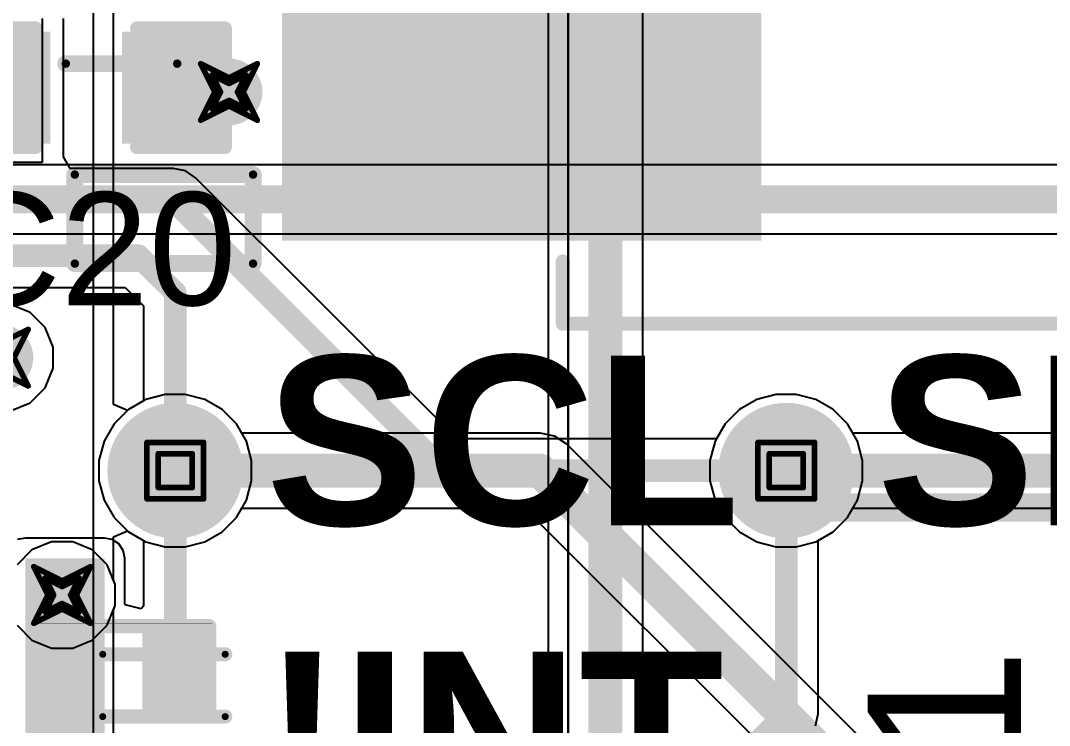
# Model space of a CAD drawing. Header units: inches. Extents: x 0 to 13.9, y -0.2 to 3.4.
# Drawn here: x 2.2993 to 2.663, y 2.0559 to 2.3053 of the extents above; entities that cross this region are included whole.
import ezdxf

# ---------------------------------------------------------------- set-up
doc = ezdxf.new("R2010")
doc.units = ezdxf.units.IN
doc.header["$MEASUREMENT"] = 0
for name, color, linetype in [('Bottom Layer', 5, 'Continuous'), ('Bottom Solder', 6, 'Continuous'), ('Drill Drawing', 1, 'Continuous'), ('Layer 1', 16, 'Continuous'), ('Layer 2', 76, 'Continuous'), ('Mechanical 4', 56, 'Continuous'), ('Multi-Layer', 9, 'Continuous'), ('Pad Holes', 156, 'Continuous'), ('Top Layer', 1, 'Continuous'), ('Top Overlay', 2, 'Continuous'), ('Top Paste', 8, 'Continuous'), ('Top Solder', 216, 'Continuous'), ('Via Holes', 16, 'Continuous')]:
    doc.layers.add(name, color=color, linetype=linetype)
doc.styles.add('Arial', font='', dxfattribs={"height": 0.2})
doc.styles.add('Arial_Bold', font='', dxfattribs={"height": 0.2})
doc.styles.get('Arial').set_extended_font_data('Arial')
doc.styles.get('Arial_Bold').set_extended_font_data('Arial', bold=True)

msp = doc.modelspace()

# ---------------------------------------------------------------- hatches: boundary and pattern name
at = {"layer": 'Bottom Layer'}
h = msp.add_hatch(color=5, dxfattribs=at)
edge = h.paths.add_edge_path()
edge.add_arc((2.373, 2.28), 0.01181, 0, 360)
h = msp.add_hatch(color=5, dxfattribs=at)
edge = h.paths.add_edge_path()
edge.add_arc((2.292, 2.186), 0.01181, 0, 360)
h = msp.add_hatch(color=5, dxfattribs=at)
edge = h.paths.add_edge_path()
edge.add_arc((2.354, 2.146), 0.02, 0, 360)
h = msp.add_hatch(color=5, dxfattribs=at)
edge = h.paths.add_edge_path()
edge.add_arc((2.57, 2.146), 0.02, 0, 360)
h = msp.add_hatch(color=5, dxfattribs=at)
edge = h.paths.add_edge_path()
edge.add_arc((2.314, 2.102), 0.01181, 0, 360)
at = {"layer": 'Bottom Solder'}
h = msp.add_hatch(color=6, dxfattribs=at)
edge = h.paths.add_edge_path()
edge.add_arc((2.354, 2.146), 0.024, 0, 360)
h = msp.add_hatch(color=6, dxfattribs=at)
edge = h.paths.add_edge_path()
edge.add_arc((2.57, 2.146), 0.024, 0, 360)
at = {"layer": 'Layer 1'}
h = msp.add_hatch(color=16, dxfattribs=at)
edge = h.paths.add_edge_path()
edge.add_arc((2.373, 2.28), 0.01181, 0, 360)
h = msp.add_hatch(color=16, dxfattribs=at)
edge = h.paths.add_edge_path()
edge.add_arc((2.292, 2.186), 0.01181, 0, 360)
h = msp.add_hatch(color=16, dxfattribs=at)
edge = h.paths.add_edge_path()
edge.add_arc((2.354, 2.146), 0.02, 0, 360)
h = msp.add_hatch(color=16, dxfattribs=at)
edge = h.paths.add_edge_path()
edge.add_arc((2.57, 2.146), 0.02, 0, 360)
h = msp.add_hatch(color=16, dxfattribs=at)
edge = h.paths.add_edge_path()
edge.add_arc((2.314, 2.102), 0.01181, 0, 360)
at = {"layer": 'Layer 2'}
h = msp.add_hatch(color=76, dxfattribs=at)
edge = h.paths.add_edge_path()
edge.add_arc((2.373, 2.28), 0.01181, 0, 360)
h = msp.add_hatch(color=76, dxfattribs=at)
edge = h.paths.add_edge_path()
edge.add_arc((2.292, 2.186), 0.01181, 0, 360)
h = msp.add_hatch(color=76, dxfattribs=at)
edge = h.paths.add_edge_path()
edge.add_arc((2.354, 2.146), 0.02, 0, 360)
h = msp.add_hatch(color=76, dxfattribs=at)
edge = h.paths.add_edge_path()
edge.add_arc((2.57, 2.146), 0.02, 0, 360)
h = msp.add_hatch(color=76, dxfattribs=at)
edge = h.paths.add_edge_path()
edge.add_arc((2.314, 2.102), 0.01181, 0, 360)
at = {"layer": 'Mechanical 4'}
h = msp.add_hatch(color=56, dxfattribs=at)
edge = h.paths.add_edge_path()
edge.add_arc((2.31531, 2.29), 0.0015, 0, 360)
h = msp.add_hatch(color=56, dxfattribs=at)
edge = h.paths.add_edge_path()
edge.add_arc((2.35469, 2.29), 0.0015, 0, 360)
h = msp.add_hatch(color=56, dxfattribs=at)
edge = h.paths.add_edge_path()
edge.add_arc((2.3185, 2.25075), 0.0015, 0, 360)
h = msp.add_hatch(color=56, dxfattribs=at)
edge = h.paths.add_edge_path()
edge.add_arc((2.3185, 2.25075), 0.0015, 0, 360)
h = msp.add_hatch(color=56, dxfattribs=at)
edge = h.paths.add_edge_path()
edge.add_arc((2.3815, 2.25075), 0.0015, 0, 360)
h = msp.add_hatch(color=56, dxfattribs=at)
edge = h.paths.add_edge_path()
edge.add_arc((2.3815, 2.25075), 0.0015, 0, 360)
h = msp.add_hatch(color=56, dxfattribs=at)
edge = h.paths.add_edge_path()
edge.add_arc((2.3185, 2.21925), 0.0015, 0, 360)
h = msp.add_hatch(color=56, dxfattribs=at)
edge = h.paths.add_edge_path()
edge.add_arc((2.3185, 2.21925), 0.0015, 0, 360)
h = msp.add_hatch(color=56, dxfattribs=at)
edge = h.paths.add_edge_path()
edge.add_arc((2.3815, 2.21925), 0.0015, 0, 360)
h = msp.add_hatch(color=56, dxfattribs=at)
edge = h.paths.add_edge_path()
edge.add_arc((2.3815, 2.21925), 0.0015, 0, 360)
h = msp.add_hatch(color=56, dxfattribs=at)
edge = h.paths.add_edge_path()
edge.add_arc((2.565, 2.133), 0.0025, 0, 360)
h = msp.add_hatch(color=56, dxfattribs=at)
edge = h.paths.add_edge_path()
edge.add_arc((2.32835, 2.08102), 0.00125, 0, 360)
h = msp.add_hatch(color=56, dxfattribs=at)
edge = h.paths.add_edge_path()
edge.add_arc((2.37165, 2.08102), 0.00125, 0, 360)
h = msp.add_hatch(color=56, dxfattribs=at)
edge = h.paths.add_edge_path()
edge.add_arc((2.32835, 2.05898), 0.00125, 0, 360)
h = msp.add_hatch(color=56, dxfattribs=at)
edge = h.paths.add_edge_path()
edge.add_arc((2.37165, 2.05898), 0.00125, 0, 360)
at = {"layer": 'Multi-Layer'}
h = msp.add_hatch(color=9, dxfattribs=at)
edge = h.paths.add_edge_path()
edge.add_arc((2.354, 2.146), 0.02, 0, 360)
h = msp.add_hatch(color=9, dxfattribs=at)
edge = h.paths.add_edge_path()
edge.add_arc((2.57, 2.146), 0.02, 0, 360)
at = {"layer": 'Pad Holes'}
h = msp.add_hatch(color=7, dxfattribs=at)
edge = h.paths.add_edge_path()
edge.add_arc((2.31531, 2.29), 0.0015, 0, 360)
h = msp.add_hatch(color=7, dxfattribs=at)
edge = h.paths.add_edge_path()
edge.add_arc((2.35469, 2.29), 0.0015, 0, 360)
h = msp.add_hatch(color=7, dxfattribs=at)
edge = h.paths.add_edge_path()
edge.add_arc((2.3185, 2.25075), 0.0015, 0, 360)
h = msp.add_hatch(color=7, dxfattribs=at)
edge = h.paths.add_edge_path()
edge.add_arc((2.3185, 2.25075), 0.0015, 0, 360)
h = msp.add_hatch(color=7, dxfattribs=at)
edge = h.paths.add_edge_path()
edge.add_arc((2.3815, 2.25075), 0.0015, 0, 360)
h = msp.add_hatch(color=7, dxfattribs=at)
edge = h.paths.add_edge_path()
edge.add_arc((2.3815, 2.25075), 0.0015, 0, 360)
h = msp.add_hatch(color=7, dxfattribs=at)
edge = h.paths.add_edge_path()
edge.add_arc((2.3185, 2.21925), 0.0015, 0, 360)
h = msp.add_hatch(color=7, dxfattribs=at)
edge = h.paths.add_edge_path()
edge.add_arc((2.3185, 2.21925), 0.0015, 0, 360)
h = msp.add_hatch(color=7, dxfattribs=at)
edge = h.paths.add_edge_path()
edge.add_arc((2.3815, 2.21925), 0.0015, 0, 360)
h = msp.add_hatch(color=7, dxfattribs=at)
edge = h.paths.add_edge_path()
edge.add_arc((2.3815, 2.21925), 0.0015, 0, 360)
h = msp.add_hatch(color=7, dxfattribs=at)
edge = h.paths.add_edge_path()
edge.add_arc((2.354, 2.146), 0.01, 0, 360)
h = msp.add_hatch(color=7, dxfattribs=at)
edge = h.paths.add_edge_path()
edge.add_arc((2.57, 2.146), 0.01, 0, 360)
h = msp.add_hatch(color=7, dxfattribs=at)
edge = h.paths.add_edge_path()
edge.add_arc((2.565, 2.133), 0.0025, 0, 360)
h = msp.add_hatch(color=7, dxfattribs=at)
edge = h.paths.add_edge_path()
edge.add_arc((2.32835, 2.08102), 0.00125, 0, 360)
h = msp.add_hatch(color=7, dxfattribs=at)
edge = h.paths.add_edge_path()
edge.add_arc((2.37165, 2.08102), 0.00125, 0, 360)
h = msp.add_hatch(color=7, dxfattribs=at)
edge = h.paths.add_edge_path()
edge.add_arc((2.32835, 2.05898), 0.00125, 0, 360)
h = msp.add_hatch(color=7, dxfattribs=at)
edge = h.paths.add_edge_path()
edge.add_arc((2.37165, 2.05898), 0.00125, 0, 360)
at = {"layer": 'Top Layer'}
for points in [[(2.5572, 2.23135), (2.39578, 2.23135), (2.39578, 2.40065), (2.5572, 2.40065)], [(2.3075, 2.299), (2.3075, 2.264), (2.2775, 2.264), (2.2775, 2.299)], [(2.3675, 2.299), (2.3675, 2.264), (2.3375, 2.264), (2.3375, 2.299)], [(2.301, 1.974), (2.329, 1.974), (2.329, 2.115), (2.301, 2.115)], [(2.3255, 2.0875), (2.3255, 2.0625), (2.3075, 2.0625), (2.3075, 2.0875)], [(2.3625, 2.0875), (2.3625, 2.0625), (2.3445, 2.0625), (2.3445, 2.0875)]]:
    msp.add_hatch(color=1, dxfattribs=at).paths.add_polyline_path(points)
h = msp.add_hatch(color=1, dxfattribs=at)
edge = h.paths.add_edge_path()
edge.add_arc((2.373, 2.28), 0.01181, 0, 360)
h = msp.add_hatch(color=1, dxfattribs=at)
edge = h.paths.add_edge_path()
edge.add_arc((2.292, 2.186), 0.01181, 0, 360)
h = msp.add_hatch(color=1, dxfattribs=at)
edge = h.paths.add_edge_path()
edge.add_arc((2.354, 2.146), 0.02, 0, 360)
h = msp.add_hatch(color=1, dxfattribs=at)
edge = h.paths.add_edge_path()
edge.add_arc((2.57, 2.146), 0.02, 0, 360)
h = msp.add_hatch(color=1, dxfattribs=at)
edge = h.paths.add_edge_path()
edge.add_arc((2.314, 2.102), 0.01181, 0, 360)
at = {"layer": 'Top Paste'}
for points in [[(2.5572, 2.23135), (2.39578, 2.23135), (2.39578, 2.40065), (2.5572, 2.40065)], [(2.3075, 2.299), (2.3075, 2.264), (2.2775, 2.264), (2.2775, 2.299)], [(2.3675, 2.299), (2.3675, 2.264), (2.3375, 2.264), (2.3375, 2.299)], [(2.3255, 2.0875), (2.3255, 2.0625), (2.3075, 2.0625), (2.3075, 2.0875)], [(2.3625, 2.0875), (2.3625, 2.0625), (2.3445, 2.0625), (2.3445, 2.0875)]]:
    msp.add_hatch(color=8, dxfattribs=at).paths.add_polyline_path(points)
at = {"layer": 'Top Solder'}
for points in [[(2.5612, 2.22735), (2.39178, 2.22735), (2.39178, 2.40465), (2.5612, 2.40465)], [(2.30986, 2.30136), (2.30986, 2.26164), (2.27514, 2.26164), (2.27514, 2.30136)], [(2.36986, 2.30136), (2.36986, 2.26164), (2.33514, 2.26164), (2.33514, 2.30136)], [(2.32767, 2.08967), (2.32767, 2.06033), (2.30533, 2.06033), (2.30533, 2.08967)], [(2.36467, 2.08967), (2.36467, 2.06033), (2.34233, 2.06033), (2.34233, 2.08967)]]:
    msp.add_hatch(color=216, dxfattribs=at).paths.add_polyline_path(points)
h = msp.add_hatch(color=216, dxfattribs=at)
edge = h.paths.add_edge_path()
edge.add_arc((2.354, 2.146), 0.024, 0, 360)
h = msp.add_hatch(color=216, dxfattribs=at)
edge = h.paths.add_edge_path()
edge.add_arc((2.57, 2.146), 0.024, 0, 360)
at = {"layer": 'Via Holes'}
h = msp.add_hatch(color=7, dxfattribs=at)
edge = h.paths.add_edge_path()
edge.add_arc((2.373, 2.28), 0.00591, 0, 360)
h = msp.add_hatch(color=7, dxfattribs=at)
edge = h.paths.add_edge_path()
edge.add_arc((2.314, 2.102), 0.00591, 0, 360)

# ---------------------------------------------------------------- linework, layer by layer
at = {"layer": 'Bottom Layer'}
for p, q in [((3.85993, 2.25424), (2.131, 2.25424)), ((2.13607, 2.22976), (3.865, 2.22976)), ((2.30266, 2.20195), (2.29574, 2.20481)), ((2.30795, 2.19666), (2.30266, 2.20195)), ((2.31081, 2.18974), (2.30795, 2.19666)), ((2.31081, 2.18226), (2.31081, 2.18974)), ((2.30795, 2.17534), (2.31081, 2.18226)), ((2.30266, 2.17005), (2.30795, 2.17534)), ((2.35045, 2.173), (2.34358, 2.17116)), ((2.35755, 2.173), (2.35045, 2.173)), ((2.36442, 2.17116), (2.35755, 2.173)), ((2.56645, 2.173), (2.55958, 2.17116)), ((2.57355, 2.173), (2.56645, 2.173)), ((2.58042, 2.17116), (2.57355, 2.173)), ((2.29574, 2.16719), (2.30266, 2.17005)), ((2.34358, 2.17116), (2.33742, 2.16761)), ((2.37058, 2.16761), (2.36442, 2.17116)), ((2.55958, 2.17116), (2.55342, 2.16761)), ((2.58658, 2.16761), (2.58042, 2.17116)), ((2.33742, 2.16761), (2.33239, 2.16258)), ((2.37561, 2.16258), (2.37058, 2.16761)), ((2.55342, 2.16761), (2.54839, 2.16258)), ((2.59161, 2.16258), (2.58658, 2.16761)), ((2.33239, 2.16258), (2.32884, 2.15642)), ((2.37752, 2.15925), (2.37561, 2.16258)), ((2.54839, 2.16258), (2.54484, 2.15642)), ((2.59352, 2.15925), (2.59161, 2.16258)), ((2.483, 2.15925), (2.37752, 2.15925)), ((2.48807, 2.15825), (2.483, 2.15925)), ((2.49237, 2.15537), (2.48807, 2.15825)), ((2.714, 2.15925), (2.59352, 2.15925)), ((2.32884, 2.15642), (2.327, 2.14955)), ((2.74368, 1.90406), (2.49237, 2.15537)), ((2.54484, 2.15642), (2.543, 2.14955)), ((2.327, 2.14955), (2.327, 2.14245)), ((2.543, 2.14955), (2.543, 2.14245)), ((2.327, 2.14245), (2.32884, 2.13558)), ((2.543, 2.14245), (2.54484, 2.13558)), ((2.32884, 2.13558), (2.33239, 2.12942)), ((2.54484, 2.13558), (2.54839, 2.12942)), ((2.37561, 2.12942), (2.37752, 2.13275)), ((2.37752, 2.13275), (2.47751, 2.13275)), ((2.47751, 2.13275), (2.59938, 2.01087)), ((2.59161, 2.12942), (2.59352, 2.13275)), ((2.59352, 2.13275), (2.70851, 2.13275)), ((2.33239, 2.12942), (2.33742, 2.12439)), ((2.37058, 2.12439), (2.37561, 2.12942)), ((2.54839, 2.12942), (2.55342, 2.12439)), ((2.58658, 2.12439), (2.59161, 2.12942)), ((2.33742, 2.12439), (2.34358, 2.12084)), ((2.36442, 2.12084), (2.37058, 2.12439)), ((2.55342, 2.12439), (2.55958, 2.12084)), ((2.58042, 2.12084), (2.58658, 2.12439)), ((2.31026, 2.12081), (2.30334, 2.11795)), ((2.31774, 2.12081), (2.31026, 2.12081)), ((2.32466, 2.11795), (2.31774, 2.12081)), ((2.34358, 2.12084), (2.35045, 2.119)), ((2.35755, 2.119), (2.36442, 2.12084)), ((2.55958, 2.12084), (2.56645, 2.119)), ((2.57355, 2.119), (2.58042, 2.12084)), ((2.30334, 2.11795), (2.29805, 2.11266)), ((2.32995, 2.11266), (2.32466, 2.11795)), ((2.35045, 2.119), (2.35755, 2.119)), ((2.56645, 2.119), (2.57355, 2.119)), ((2.33281, 2.10574), (2.32995, 2.11266)), ((2.33281, 2.09826), (2.33281, 2.10574)), ((2.32995, 2.09134), (2.33281, 2.09826)), ((2.29805, 2.09134), (2.30334, 2.08605)), ((2.32466, 2.08605), (2.32995, 2.09134)), ((2.30334, 2.08605), (2.31026, 2.08319)), ((2.31774, 2.08319), (2.32466, 2.08605)), ((2.31026, 2.08319), (2.31774, 2.08319))]:
    msp.add_line(p, q, dxfattribs=at)
for points in [[(2.131, 2.242, 0.01, 0.01, 0), (3.865, 2.242, 0.01, 0.01, 0)], [(2.354, 2.146, 0.012, 0.012, 0), (2.483, 2.146, 0.012, 0.012, 0)], [(2.483, 2.146, 0.012, 0.012, 0), (2.735, 1.894, 0.012, 0.012, 0)], [(2.57, 2.146, 0.012, 0.012, 0), (2.714, 2.146, 0.012, 0.012, 0)]]:
    msp.add_lwpolyline(points, format="xyseb", dxfattribs=at)
for points in [[(2.351, 2.146, 0.006, 0.006, 1), (2.357, 2.146, 0.006, 0.006, 1)], [(2.48, 2.146, 0.006, 0.006, 1), (2.486, 2.146, 0.006, 0.006, 1)], [(2.48, 2.146, 0.006, 0.006, 1), (2.486, 2.146, 0.006, 0.006, 1)], [(2.567, 2.146, 0.006, 0.006, 1), (2.573, 2.146, 0.006, 0.006, 1)]]:
    msp.add_lwpolyline(points, format="xyseb", close=True, dxfattribs=at)
at = {"layer": 'Drill Drawing'}
for points in [[(2.363, 2.29, 0.002, 0.002, 0), (2.373, 2.285, 0.002, 0.002, 0)], [(2.363, 2.29, 0.002, 0.002, 0), (2.368, 2.28, 0.002, 0.002, 0)], [(2.373, 2.285, 0.002, 0.002, 0), (2.383, 2.29, 0.002, 0.002, 0)], [(2.378, 2.28, 0.002, 0.002, 0), (2.383, 2.29, 0.002, 0.002, 0)], [(2.367, 2.286, 0.002, 0.002, 0), (2.373, 2.283, 0.002, 0.002, 0)], [(2.367, 2.286, 0.002, 0.002, 0), (2.37, 2.28, 0.002, 0.002, 0)], [(2.373, 2.283, 0.002, 0.002, 0), (2.379, 2.286, 0.002, 0.002, 0)], [(2.376, 2.28, 0.002, 0.002, 0), (2.379, 2.286, 0.002, 0.002, 0)], [(2.363, 2.27, 0.002, 0.002, 0), (2.368, 2.28, 0.002, 0.002, 0)], [(2.367, 2.274, 0.002, 0.002, 0), (2.37, 2.28, 0.002, 0.002, 0)], [(2.376, 2.28, 0.002, 0.002, 0), (2.379, 2.274, 0.002, 0.002, 0)], [(2.378, 2.28, 0.002, 0.002, 0), (2.383, 2.27, 0.002, 0.002, 0)], [(2.367, 2.274, 0.002, 0.002, 0), (2.373, 2.277, 0.002, 0.002, 0)], [(2.373, 2.277, 0.002, 0.002, 0), (2.379, 2.274, 0.002, 0.002, 0)], [(2.363, 2.27, 0.002, 0.002, 0), (2.373, 2.275, 0.002, 0.002, 0)], [(2.373, 2.275, 0.002, 0.002, 0), (2.383, 2.27, 0.002, 0.002, 0)], [(2.292, 2.191, 0.002, 0.002, 0), (2.302, 2.196, 0.002, 0.002, 0)], [(2.297, 2.186, 0.002, 0.002, 0), (2.302, 2.196, 0.002, 0.002, 0)], [(2.297, 2.186, 0.002, 0.002, 0), (2.302, 2.176, 0.002, 0.002, 0)], [(2.292, 2.181, 0.002, 0.002, 0), (2.302, 2.176, 0.002, 0.002, 0)], [(2.344, 2.156, 0.002, 0.002, 0), (2.364, 2.156, 0.002, 0.002, 0)], [(2.344, 2.136, 0.002, 0.002, 0), (2.344, 2.156, 0.002, 0.002, 0)], [(2.364, 2.136, 0.002, 0.002, 0), (2.364, 2.156, 0.002, 0.002, 0)], [(2.56, 2.156, 0.002, 0.002, 0), (2.58, 2.156, 0.002, 0.002, 0)], [(2.56, 2.136, 0.002, 0.002, 0), (2.56, 2.156, 0.002, 0.002, 0)], [(2.58, 2.136, 0.002, 0.002, 0), (2.58, 2.156, 0.002, 0.002, 0)], [(2.348, 2.152, 0.002, 0.002, 0), (2.36, 2.152, 0.002, 0.002, 0)], [(2.348, 2.14, 0.002, 0.002, 0), (2.348, 2.152, 0.002, 0.002, 0)], [(2.36, 2.14, 0.002, 0.002, 0), (2.36, 2.152, 0.002, 0.002, 0)], [(2.564, 2.152, 0.002, 0.002, 0), (2.576, 2.152, 0.002, 0.002, 0)], [(2.564, 2.14, 0.002, 0.002, 0), (2.564, 2.152, 0.002, 0.002, 0)], [(2.576, 2.14, 0.002, 0.002, 0), (2.576, 2.152, 0.002, 0.002, 0)], [(2.348, 2.14, 0.002, 0.002, 0), (2.36, 2.14, 0.002, 0.002, 0)], [(2.564, 2.14, 0.002, 0.002, 0), (2.576, 2.14, 0.002, 0.002, 0)], [(2.344, 2.136, 0.002, 0.002, 0), (2.364, 2.136, 0.002, 0.002, 0)], [(2.56, 2.136, 0.002, 0.002, 0), (2.58, 2.136, 0.002, 0.002, 0)], [(2.304, 2.112, 0.002, 0.002, 0), (2.314, 2.107, 0.002, 0.002, 0)], [(2.304, 2.112, 0.002, 0.002, 0), (2.309, 2.102, 0.002, 0.002, 0)], [(2.314, 2.107, 0.002, 0.002, 0), (2.324, 2.112, 0.002, 0.002, 0)], [(2.319, 2.102, 0.002, 0.002, 0), (2.324, 2.112, 0.002, 0.002, 0)], [(2.308, 2.108, 0.002, 0.002, 0), (2.314, 2.105, 0.002, 0.002, 0)], [(2.308, 2.108, 0.002, 0.002, 0), (2.311, 2.102, 0.002, 0.002, 0)], [(2.314, 2.105, 0.002, 0.002, 0), (2.32, 2.108, 0.002, 0.002, 0)], [(2.317, 2.102, 0.002, 0.002, 0), (2.32, 2.108, 0.002, 0.002, 0)], [(2.304, 2.092, 0.002, 0.002, 0), (2.309, 2.102, 0.002, 0.002, 0)], [(2.308, 2.096, 0.002, 0.002, 0), (2.311, 2.102, 0.002, 0.002, 0)], [(2.317, 2.102, 0.002, 0.002, 0), (2.32, 2.096, 0.002, 0.002, 0)], [(2.319, 2.102, 0.002, 0.002, 0), (2.324, 2.092, 0.002, 0.002, 0)], [(2.308, 2.096, 0.002, 0.002, 0), (2.314, 2.099, 0.002, 0.002, 0)], [(2.314, 2.099, 0.002, 0.002, 0), (2.32, 2.096, 0.002, 0.002, 0)], [(2.304, 2.092, 0.002, 0.002, 0), (2.314, 2.097, 0.002, 0.002, 0)], [(2.314, 2.097, 0.002, 0.002, 0), (2.324, 2.092, 0.002, 0.002, 0)]]:
    msp.add_lwpolyline(points, format="xyseb", dxfattribs=at)
for points in [[(2.3625, 2.29, 0.001, 0.001, 1), (2.3635, 2.29, 0.001, 0.001, 1)], [(2.3625, 2.29, 0.001, 0.001, 1), (2.3635, 2.29, 0.001, 0.001, 1)], [(2.3825, 2.29, 0.001, 0.001, 1), (2.3835, 2.29, 0.001, 0.001, 1)], [(2.3825, 2.29, 0.001, 0.001, 1), (2.3835, 2.29, 0.001, 0.001, 1)], [(2.3665, 2.286, 0.001, 0.001, 1), (2.3675, 2.286, 0.001, 0.001, 1)], [(2.3665, 2.286, 0.001, 0.001, 1), (2.3675, 2.286, 0.001, 0.001, 1)], [(2.3725, 2.285, 0.001, 0.001, 1), (2.3735, 2.285, 0.001, 0.001, 1)], [(2.3725, 2.285, 0.001, 0.001, 1), (2.3735, 2.285, 0.001, 0.001, 1)], [(2.3785, 2.286, 0.001, 0.001, 1), (2.3795, 2.286, 0.001, 0.001, 1)], [(2.3785, 2.286, 0.001, 0.001, 1), (2.3795, 2.286, 0.001, 0.001, 1)], [(2.3675, 2.28, 0.001, 0.001, 1), (2.3685, 2.28, 0.001, 0.001, 1)], [(2.3675, 2.28, 0.001, 0.001, 1), (2.3685, 2.28, 0.001, 0.001, 1)], [(2.3695, 2.28, 0.001, 0.001, 1), (2.3705, 2.28, 0.001, 0.001, 1)], [(2.3695, 2.28, 0.001, 0.001, 1), (2.3705, 2.28, 0.001, 0.001, 1)], [(2.3725, 2.283, 0.001, 0.001, 1), (2.3735, 2.283, 0.001, 0.001, 1)], [(2.3725, 2.283, 0.001, 0.001, 1), (2.3735, 2.283, 0.001, 0.001, 1)], [(2.3755, 2.28, 0.001, 0.001, 1), (2.3765, 2.28, 0.001, 0.001, 1)], [(2.3755, 2.28, 0.001, 0.001, 1), (2.3765, 2.28, 0.001, 0.001, 1)], [(2.3775, 2.28, 0.001, 0.001, 1), (2.3785, 2.28, 0.001, 0.001, 1)], [(2.3775, 2.28, 0.001, 0.001, 1), (2.3785, 2.28, 0.001, 0.001, 1)], [(2.3725, 2.277, 0.001, 0.001, 1), (2.3735, 2.277, 0.001, 0.001, 1)], [(2.3725, 2.277, 0.001, 0.001, 1), (2.3735, 2.277, 0.001, 0.001, 1)], [(2.3665, 2.274, 0.001, 0.001, 1), (2.3675, 2.274, 0.001, 0.001, 1)], [(2.3665, 2.274, 0.001, 0.001, 1), (2.3675, 2.274, 0.001, 0.001, 1)], [(2.3725, 2.275, 0.001, 0.001, 1), (2.3735, 2.275, 0.001, 0.001, 1)], [(2.3725, 2.275, 0.001, 0.001, 1), (2.3735, 2.275, 0.001, 0.001, 1)], [(2.3785, 2.274, 0.001, 0.001, 1), (2.3795, 2.274, 0.001, 0.001, 1)], [(2.3785, 2.274, 0.001, 0.001, 1), (2.3795, 2.274, 0.001, 0.001, 1)], [(2.3625, 2.27, 0.001, 0.001, 1), (2.3635, 2.27, 0.001, 0.001, 1)], [(2.3625, 2.27, 0.001, 0.001, 1), (2.3635, 2.27, 0.001, 0.001, 1)], [(2.3825, 2.27, 0.001, 0.001, 1), (2.3835, 2.27, 0.001, 0.001, 1)], [(2.3825, 2.27, 0.001, 0.001, 1), (2.3835, 2.27, 0.001, 0.001, 1)], [(2.3015, 2.196, 0.001, 0.001, 1), (2.3025, 2.196, 0.001, 0.001, 1)], [(2.3015, 2.196, 0.001, 0.001, 1), (2.3025, 2.196, 0.001, 0.001, 1)], [(2.3015, 2.176, 0.001, 0.001, 1), (2.3025, 2.176, 0.001, 0.001, 1)], [(2.3015, 2.176, 0.001, 0.001, 1), (2.3025, 2.176, 0.001, 0.001, 1)], [(2.3435, 2.156, 0.001, 0.001, 1), (2.3445, 2.156, 0.001, 0.001, 1)], [(2.3435, 2.156, 0.001, 0.001, 1), (2.3445, 2.156, 0.001, 0.001, 1)], [(2.3635, 2.156, 0.001, 0.001, 1), (2.3645, 2.156, 0.001, 0.001, 1)], [(2.3635, 2.156, 0.001, 0.001, 1), (2.3645, 2.156, 0.001, 0.001, 1)], [(2.5595, 2.156, 0.001, 0.001, 1), (2.5605, 2.156, 0.001, 0.001, 1)], [(2.5595, 2.156, 0.001, 0.001, 1), (2.5605, 2.156, 0.001, 0.001, 1)], [(2.5795, 2.156, 0.001, 0.001, 1), (2.5805, 2.156, 0.001, 0.001, 1)], [(2.5795, 2.156, 0.001, 0.001, 1), (2.5805, 2.156, 0.001, 0.001, 1)], [(2.3475, 2.152, 0.001, 0.001, 1), (2.3485, 2.152, 0.001, 0.001, 1)], [(2.3475, 2.152, 0.001, 0.001, 1), (2.3485, 2.152, 0.001, 0.001, 1)], [(2.3595, 2.152, 0.001, 0.001, 1), (2.3605, 2.152, 0.001, 0.001, 1)], [(2.3595, 2.152, 0.001, 0.001, 1), (2.3605, 2.152, 0.001, 0.001, 1)], [(2.5635, 2.152, 0.001, 0.001, 1), (2.5645, 2.152, 0.001, 0.001, 1)], [(2.5635, 2.152, 0.001, 0.001, 1), (2.5645, 2.152, 0.001, 0.001, 1)], [(2.5755, 2.152, 0.001, 0.001, 1), (2.5765, 2.152, 0.001, 0.001, 1)], [(2.5755, 2.152, 0.001, 0.001, 1), (2.5765, 2.152, 0.001, 0.001, 1)], [(2.3475, 2.14, 0.001, 0.001, 1), (2.3485, 2.14, 0.001, 0.001, 1)], [(2.3475, 2.14, 0.001, 0.001, 1), (2.3485, 2.14, 0.001, 0.001, 1)], [(2.3595, 2.14, 0.001, 0.001, 1), (2.3605, 2.14, 0.001, 0.001, 1)], [(2.3595, 2.14, 0.001, 0.001, 1), (2.3605, 2.14, 0.001, 0.001, 1)], [(2.5635, 2.14, 0.001, 0.001, 1), (2.5645, 2.14, 0.001, 0.001, 1)], [(2.5635, 2.14, 0.001, 0.001, 1), (2.5645, 2.14, 0.001, 0.001, 1)], [(2.5755, 2.14, 0.001, 0.001, 1), (2.5765, 2.14, 0.001, 0.001, 1)], [(2.5755, 2.14, 0.001, 0.001, 1), (2.5765, 2.14, 0.001, 0.001, 1)], [(2.3435, 2.136, 0.001, 0.001, 1), (2.3445, 2.136, 0.001, 0.001, 1)], [(2.3435, 2.136, 0.001, 0.001, 1), (2.3445, 2.136, 0.001, 0.001, 1)], [(2.3635, 2.136, 0.001, 0.001, 1), (2.3645, 2.136, 0.001, 0.001, 1)], [(2.3635, 2.136, 0.001, 0.001, 1), (2.3645, 2.136, 0.001, 0.001, 1)], [(2.5595, 2.136, 0.001, 0.001, 1), (2.5605, 2.136, 0.001, 0.001, 1)], [(2.5595, 2.136, 0.001, 0.001, 1), (2.5605, 2.136, 0.001, 0.001, 1)], [(2.5795, 2.136, 0.001, 0.001, 1), (2.5805, 2.136, 0.001, 0.001, 1)], [(2.5795, 2.136, 0.001, 0.001, 1), (2.5805, 2.136, 0.001, 0.001, 1)], [(2.3035, 2.112, 0.001, 0.001, 1), (2.3045, 2.112, 0.001, 0.001, 1)], [(2.3035, 2.112, 0.001, 0.001, 1), (2.3045, 2.112, 0.001, 0.001, 1)], [(2.3235, 2.112, 0.001, 0.001, 1), (2.3245, 2.112, 0.001, 0.001, 1)], [(2.3235, 2.112, 0.001, 0.001, 1), (2.3245, 2.112, 0.001, 0.001, 1)], [(2.3075, 2.108, 0.001, 0.001, 1), (2.3085, 2.108, 0.001, 0.001, 1)], [(2.3075, 2.108, 0.001, 0.001, 1), (2.3085, 2.108, 0.001, 0.001, 1)], [(2.3135, 2.107, 0.001, 0.001, 1), (2.3145, 2.107, 0.001, 0.001, 1)], [(2.3135, 2.107, 0.001, 0.001, 1), (2.3145, 2.107, 0.001, 0.001, 1)], [(2.3135, 2.105, 0.001, 0.001, 1), (2.3145, 2.105, 0.001, 0.001, 1)], [(2.3135, 2.105, 0.001, 0.001, 1), (2.3145, 2.105, 0.001, 0.001, 1)], [(2.3195, 2.108, 0.001, 0.001, 1), (2.3205, 2.108, 0.001, 0.001, 1)], [(2.3195, 2.108, 0.001, 0.001, 1), (2.3205, 2.108, 0.001, 0.001, 1)], [(2.3085, 2.102, 0.001, 0.001, 1), (2.3095, 2.102, 0.001, 0.001, 1)], [(2.3085, 2.102, 0.001, 0.001, 1), (2.3095, 2.102, 0.001, 0.001, 1)], [(2.3105, 2.102, 0.001, 0.001, 1), (2.3115, 2.102, 0.001, 0.001, 1)], [(2.3105, 2.102, 0.001, 0.001, 1), (2.3115, 2.102, 0.001, 0.001, 1)], [(2.3165, 2.102, 0.001, 0.001, 1), (2.3175, 2.102, 0.001, 0.001, 1)], [(2.3165, 2.102, 0.001, 0.001, 1), (2.3175, 2.102, 0.001, 0.001, 1)], [(2.3185, 2.102, 0.001, 0.001, 1), (2.3195, 2.102, 0.001, 0.001, 1)], [(2.3185, 2.102, 0.001, 0.001, 1), (2.3195, 2.102, 0.001, 0.001, 1)], [(2.3135, 2.099, 0.001, 0.001, 1), (2.3145, 2.099, 0.001, 0.001, 1)], [(2.3135, 2.099, 0.001, 0.001, 1), (2.3145, 2.099, 0.001, 0.001, 1)], [(2.3075, 2.096, 0.001, 0.001, 1), (2.3085, 2.096, 0.001, 0.001, 1)], [(2.3075, 2.096, 0.001, 0.001, 1), (2.3085, 2.096, 0.001, 0.001, 1)], [(2.3135, 2.097, 0.001, 0.001, 1), (2.3145, 2.097, 0.001, 0.001, 1)], [(2.3135, 2.097, 0.001, 0.001, 1), (2.3145, 2.097, 0.001, 0.001, 1)], [(2.3195, 2.096, 0.001, 0.001, 1), (2.3205, 2.096, 0.001, 0.001, 1)], [(2.3195, 2.096, 0.001, 0.001, 1), (2.3205, 2.096, 0.001, 0.001, 1)], [(2.3035, 2.092, 0.001, 0.001, 1), (2.3045, 2.092, 0.001, 0.001, 1)], [(2.3035, 2.092, 0.001, 0.001, 1), (2.3045, 2.092, 0.001, 0.001, 1)], [(2.3235, 2.092, 0.001, 0.001, 1), (2.3245, 2.092, 0.001, 0.001, 1)], [(2.3235, 2.092, 0.001, 0.001, 1), (2.3245, 2.092, 0.001, 0.001, 1)]]:
    msp.add_lwpolyline(points, format="xyseb", close=True, dxfattribs=at)
at = {"layer": 'Layer 1'}
for p, q in [((2.51925, 1.85311), (2.51925, 2.85565)), ((2.49275, 2.52202), (2.49275, 1.48849)), ((2.30266, 2.20195), (2.29574, 2.20481)), ((2.30795, 2.19666), (2.30266, 2.20195)), ((2.31081, 2.18974), (2.30795, 2.19666)), ((2.31081, 2.18226), (2.31081, 2.18974)), ((2.30795, 2.17534), (2.31081, 2.18226)), ((2.30266, 2.17005), (2.30795, 2.17534)), ((2.35045, 2.173), (2.34358, 2.17116)), ((2.35755, 2.173), (2.35045, 2.173)), ((2.36442, 2.17116), (2.35755, 2.173)), ((2.56645, 2.173), (2.55958, 2.17116)), ((2.57355, 2.173), (2.56645, 2.173)), ((2.58042, 2.17116), (2.57355, 2.173)), ((2.29574, 2.16719), (2.30266, 2.17005)), ((2.34358, 2.17116), (2.33742, 2.16761)), ((2.37058, 2.16761), (2.36442, 2.17116)), ((2.55958, 2.17116), (2.55342, 2.16761)), ((2.58658, 2.16761), (2.58042, 2.17116)), ((2.33742, 2.16761), (2.33239, 2.16258)), ((2.37561, 2.16258), (2.37058, 2.16761)), ((2.55342, 2.16761), (2.54839, 2.16258)), ((2.59161, 2.16258), (2.58658, 2.16761)), ((2.33239, 2.16258), (2.32884, 2.15642)), ((2.37916, 2.15642), (2.37561, 2.16258)), ((2.54839, 2.16258), (2.54484, 2.15642)), ((2.59516, 2.15642), (2.59161, 2.16258)), ((2.32884, 2.15642), (2.327, 2.14955)), ((2.381, 2.14955), (2.37916, 2.15642)), ((2.54484, 2.15642), (2.543, 2.14955)), ((2.597, 2.14955), (2.59516, 2.15642)), ((2.327, 2.14955), (2.327, 2.14245)), ((2.381, 2.14245), (2.381, 2.14955)), ((2.543, 2.14955), (2.543, 2.14245)), ((2.597, 2.14245), (2.597, 2.14955)), ((2.327, 2.14245), (2.32884, 2.13558)), ((2.37916, 2.13558), (2.381, 2.14245)), ((2.543, 2.14245), (2.54484, 2.13558)), ((2.59516, 2.13558), (2.597, 2.14245)), ((2.32884, 2.13558), (2.33239, 2.12942)), ((2.37561, 2.12942), (2.37916, 2.13558)), ((2.54484, 2.13558), (2.54839, 2.12942)), ((2.59161, 2.12942), (2.59516, 2.13558)), ((2.33239, 2.12942), (2.33742, 2.12439)), ((2.37058, 2.12439), (2.37561, 2.12942)), ((2.54839, 2.12942), (2.55342, 2.12439)), ((2.58658, 2.12439), (2.59161, 2.12942)), ((2.33742, 2.12439), (2.34358, 2.12084)), ((2.36442, 2.12084), (2.37058, 2.12439)), ((2.55342, 2.12439), (2.55958, 2.12084)), ((2.58042, 2.12084), (2.58658, 2.12439)), ((2.31026, 2.12081), (2.30334, 2.11795)), ((2.31774, 2.12081), (2.31026, 2.12081)), ((2.32466, 2.11795), (2.31774, 2.12081)), ((2.34358, 2.12084), (2.35045, 2.119)), ((2.35755, 2.119), (2.36442, 2.12084)), ((2.55958, 2.12084), (2.56645, 2.119)), ((2.57355, 2.119), (2.58042, 2.12084)), ((2.30334, 2.11795), (2.29805, 2.11266)), ((2.32995, 2.11266), (2.32466, 2.11795)), ((2.35045, 2.119), (2.35755, 2.119)), ((2.56645, 2.119), (2.57355, 2.119)), ((2.33281, 2.10574), (2.32995, 2.11266)), ((2.33281, 2.09826), (2.33281, 2.10574)), ((2.32995, 2.09134), (2.33281, 2.09826)), ((2.29805, 2.09134), (2.30334, 2.08605)), ((2.32466, 2.08605), (2.32995, 2.09134)), ((2.30334, 2.08605), (2.31026, 2.08319)), ((2.31774, 2.08319), (2.32466, 2.08605)), ((2.31026, 2.08319), (2.31774, 2.08319))]:
    msp.add_line(p, q, dxfattribs=at)
msp.add_lwpolyline([(2.506, 1.483, 0.012, 0.012, 0), (2.506, 2.869, 0.012, 0.012, 0)], format="xyseb", dxfattribs=at)
at = {"layer": 'Layer 2'}
for p, q in [((2.493, 1.501), (2.493, 2.612)), ((2.48586, 2.51568), (2.48586, 1.50814)), ((2.325, 2.31689), (2.325, 1.515)), ((2.33214, 2.16939), (2.33214, 2.31689)), ((2.30266, 2.20195), (2.29574, 2.20481)), ((2.30795, 2.19666), (2.30266, 2.20195)), ((2.31081, 2.18974), (2.30795, 2.19666)), ((2.31081, 2.18226), (2.31081, 2.18974)), ((2.30795, 2.17534), (2.31081, 2.18226)), ((2.30266, 2.17005), (2.30795, 2.17534)), ((2.35045, 2.173), (2.34358, 2.17116)), ((2.35755, 2.173), (2.35045, 2.173)), ((2.36442, 2.17116), (2.35755, 2.173)), ((2.56645, 2.173), (2.55958, 2.17116)), ((2.57355, 2.173), (2.56645, 2.173)), ((2.58042, 2.17116), (2.57355, 2.173)), ((2.29574, 2.16719), (2.30266, 2.17005)), ((2.33714, 2.16732), (2.33214, 2.16939)), ((2.34358, 2.17116), (2.33742, 2.16761)), ((2.37058, 2.16761), (2.36442, 2.17116)), ((2.55958, 2.17116), (2.55342, 2.16761)), ((2.58658, 2.16761), (2.58042, 2.17116)), ((2.33742, 2.16761), (2.33714, 2.16732)), ((2.37561, 2.16258), (2.37058, 2.16761)), ((2.55342, 2.16761), (2.54839, 2.16258)), ((2.59161, 2.16258), (2.58658, 2.16761)), ((2.37916, 2.15642), (2.37561, 2.16258)), ((2.54839, 2.16258), (2.54484, 2.15642)), ((2.59516, 2.15642), (2.59161, 2.16258)), ((2.381, 2.14955), (2.37916, 2.15642)), ((2.54484, 2.15642), (2.543, 2.14955)), ((2.597, 2.14955), (2.59516, 2.15642)), ((2.381, 2.14245), (2.381, 2.14955)), ((2.543, 2.14955), (2.543, 2.14245)), ((2.597, 2.14245), (2.597, 2.14955)), ((2.37916, 2.13558), (2.381, 2.14245)), ((2.543, 2.14245), (2.54484, 2.13558)), ((2.59516, 2.13558), (2.597, 2.14245)), ((2.37561, 2.12942), (2.37916, 2.13558)), ((2.54484, 2.13558), (2.54839, 2.12942)), ((2.59161, 2.12942), (2.59516, 2.13558)), ((2.37058, 2.12439), (2.37561, 2.12942)), ((2.54839, 2.12942), (2.55342, 2.12439)), ((2.58658, 2.12439), (2.59161, 2.12942)), ((2.33214, 2.12261), (2.33714, 2.12468)), ((2.33714, 2.12468), (2.33742, 2.12439)), ((2.33742, 2.12439), (2.34358, 2.12084)), ((2.36442, 2.12084), (2.37058, 2.12439)), ((2.55342, 2.12439), (2.55958, 2.12084)), ((2.58042, 2.12084), (2.58658, 2.12439)), ((2.33214, 2.10737), (2.33214, 2.12261)), ((2.34358, 2.12084), (2.35045, 2.119)), ((2.35755, 2.119), (2.36442, 2.12084)), ((2.55958, 2.12084), (2.56645, 2.119)), ((2.57355, 2.119), (2.58042, 2.12084)), ((2.35045, 2.119), (2.35755, 2.119)), ((2.56645, 2.119), (2.57355, 2.119)), ((2.33281, 2.10574), (2.33214, 2.10737)), ((2.33281, 2.09826), (2.33281, 2.10574)), ((2.33214, 2.09663), (2.33281, 2.09826)), ((2.33214, 1.515), (2.33214, 2.09663))]:
    msp.add_line(p, q, dxfattribs=at)
at = {"layer": 'Mechanical 4'}
for points in [[(2.31531, 2.29, 0.006, 0.006, 0), (2.35469, 2.29, 0.006, 0.006, 0)], [(2.3185, 2.21925, 0.006, 0.006, 0), (2.3185, 2.25075, 0.006, 0.006, 0)], [(2.3185, 2.25075, 0.006, 0.006, 0), (2.3815, 2.25075, 0.006, 0.006, 0)], [(2.3815, 2.21925, 0.006, 0.006, 0), (2.3815, 2.25075, 0.006, 0.006, 0)], [(2.3185, 2.21925, 0.006, 0.006, 0), (2.3815, 2.21925, 0.006, 0.006, 0)], [(2.565, 2.133, 0.01, 0.01, 0), (2.845, 2.133, 0.01, 0.01, 0)], [(2.32835, 2.08102, 0.005, 0.005, 0), (2.37165, 2.08102, 0.005, 0.005, 0)], [(2.32835, 2.05898, 0.005, 0.005, 0), (2.37165, 2.05898, 0.005, 0.005, 0)]]:
    msp.add_lwpolyline(points, format="xyseb", dxfattribs=at)
for points in [[(2.31381, 2.29, 0.003, 0.003, 1), (2.31681, 2.29, 0.003, 0.003, 1)], [(2.35319, 2.29, 0.003, 0.003, 1), (2.35619, 2.29, 0.003, 0.003, 1)], [(2.317, 2.25075, 0.003, 0.003, 1), (2.32, 2.25075, 0.003, 0.003, 1)], [(2.317, 2.25075, 0.003, 0.003, 1), (2.32, 2.25075, 0.003, 0.003, 1)], [(2.38, 2.25075, 0.003, 0.003, 1), (2.383, 2.25075, 0.003, 0.003, 1)], [(2.38, 2.25075, 0.003, 0.003, 1), (2.383, 2.25075, 0.003, 0.003, 1)], [(2.317, 2.21925, 0.003, 0.003, 1), (2.32, 2.21925, 0.003, 0.003, 1)], [(2.317, 2.21925, 0.003, 0.003, 1), (2.32, 2.21925, 0.003, 0.003, 1)], [(2.38, 2.21925, 0.003, 0.003, 1), (2.383, 2.21925, 0.003, 0.003, 1)], [(2.38, 2.21925, 0.003, 0.003, 1), (2.383, 2.21925, 0.003, 0.003, 1)], [(2.5625, 2.133, 0.005, 0.005, 1), (2.5675, 2.133, 0.005, 0.005, 1)], [(2.3271, 2.08102, 0.0025, 0.0025, 1), (2.3296, 2.08102, 0.0025, 0.0025, 1)], [(2.3704, 2.08102, 0.0025, 0.0025, 1), (2.3729, 2.08102, 0.0025, 0.0025, 1)], [(2.3271, 2.05898, 0.0025, 0.0025, 1), (2.3296, 2.05898, 0.0025, 0.0025, 1)], [(2.3704, 2.05898, 0.0025, 0.0025, 1), (2.3729, 2.05898, 0.0025, 0.0025, 1)]]:
    msp.add_lwpolyline(points, format="xyseb", close=True, dxfattribs=at)
at = {"layer": 'Top Layer'}
for p, q in [((2.307, 2.306), (2.307, 2.255)), ((2.3145, 2.257), (2.3145, 2.306)), ((2.31679, 2.25295), (2.3145, 2.257)), ((2.307, 2.255), (2.263, 2.255)), ((2.35327, 2.25295), (2.31679, 2.25295)), ((2.35756, 2.25209), (2.35327, 2.25295)), ((2.35327, 2.25295), (2.35327, 2.25295)), ((2.3612, 2.24966), (2.35756, 2.25209)), ((2.45365, 2.15722), (2.3612, 2.24966)), ((2.29501, 2.21083), (2.33631, 2.21083)), ((2.33631, 2.21083), (2.34278, 2.20435)), ((2.30266, 2.20195), (2.29574, 2.20481)), ((2.34278, 2.20435), (2.34278, 2.1707)), ((2.30795, 2.19666), (2.30266, 2.20195)), ((2.31081, 2.18974), (2.30795, 2.19666)), ((2.31081, 2.18226), (2.31081, 2.18974)), ((2.30795, 2.17534), (2.31081, 2.18226)), ((2.30266, 2.17005), (2.30795, 2.17534)), ((2.56645, 2.173), (2.55958, 2.17116)), ((2.57355, 2.173), (2.56645, 2.173)), ((2.58042, 2.17116), (2.57355, 2.173)), ((2.29574, 2.16719), (2.30266, 2.17005)), ((2.34278, 2.1707), (2.33742, 2.16761)), ((2.55958, 2.17116), (2.55342, 2.16761)), ((2.58658, 2.16761), (2.58042, 2.17116)), ((2.33742, 2.16761), (2.33239, 2.16258)), ((2.55342, 2.16761), (2.54839, 2.16258)), ((2.59161, 2.16258), (2.58658, 2.16761)), ((2.33239, 2.16258), (2.32884, 2.15642)), ((2.54839, 2.16258), (2.5453, 2.15722)), ((2.59516, 2.15642), (2.59161, 2.16258)), ((2.5453, 2.15722), (2.45365, 2.15722)), ((2.32884, 2.15642), (2.327, 2.14955)), ((2.597, 2.14955), (2.59516, 2.15642)), ((2.327, 2.14955), (2.327, 2.14245)), ((2.597, 2.14245), (2.597, 2.14955)), ((2.327, 2.14245), (2.32884, 2.13558)), ((2.59516, 2.13558), (2.597, 2.14245)), ((2.32884, 2.13558), (2.33239, 2.12942)), ((2.59161, 2.12942), (2.59516, 2.13558)), ((2.33239, 2.12942), (2.33742, 2.12439)), ((2.58658, 2.12439), (2.59161, 2.12942)), ((2.33742, 2.12439), (2.34278, 2.1213)), ((2.58122, 2.1213), (2.58658, 2.12439)), ((2.301, 2.12214), (2.29827, 2.12159)), ((2.329, 2.12214), (2.301, 2.12214)), ((2.33173, 2.12159), (2.329, 2.12214)), ((2.33405, 2.12005), (2.33173, 2.12159)), ((2.34278, 2.1213), (2.34278, 2.09804)), ((2.58122, 2.06), (2.58122, 2.1213)), ((2.33559, 2.11773), (2.33405, 2.12005)), ((2.33614, 2.115), (2.33559, 2.11773)), ((2.33614, 2.09894), (2.33614, 2.115)), ((2.33625, 2.09857), (2.33614, 2.09894)), ((2.34191, 2.09716), (2.33625, 2.09857)), ((2.34278, 2.09804), (2.34191, 2.09716)), ((2.58036, 2.05571), (2.58122, 2.06)), ((2.58122, 2.06), (2.58122, 2.06))]:
    msp.add_line(p, q, dxfattribs=at)
for points in [[(2.22323, 2.24173, 0.008, 0.008, 0), (2.35327, 2.24173, 0.008, 0.008, 0)], [(2.35327, 2.24173, 0.008, 0.008, 0), (2.449, 2.146, 0.008, 0.008, 0)], [(2.22323, 2.22205, 0.008, 0.008, 0), (2.34095, 2.22205, 0.008, 0.008, 0)], [(2.34095, 2.22205, 0.008, 0.008, 0), (2.354, 2.209, 0.008, 0.008, 0)], [(2.354, 2.146, 0.008, 0.008, 0), (2.354, 2.209, 0.008, 0.008, 0)], [(2.354, 2.0755, 0.008, 0.008, 0), (2.354, 2.146, 0.008, 0.008, 0)], [(2.449, 2.146, 0.008, 0.008, 0), (2.57, 2.146, 0.008, 0.008, 0)], [(2.57, 2.06, 0.008, 0.008, 0), (2.57, 2.146, 0.008, 0.008, 0)], [(2.354, 2.0755, 0.008, 0.008, 0), (2.3545, 2.075, 0.008, 0.008, 0)], [(2.544, 2.034, 0.008, 0.008, 0), (2.57, 2.06, 0.008, 0.008, 0)]]:
    msp.add_lwpolyline(points, format="xyseb", dxfattribs=at)
for points in [[(2.35127, 2.24173, 0.004, 0.004, 1), (2.35527, 2.24173, 0.004, 0.004, 1)], [(2.35127, 2.24173, 0.004, 0.004, 1), (2.35527, 2.24173, 0.004, 0.004, 1)], [(2.33895, 2.22205, 0.004, 0.004, 1), (2.34295, 2.22205, 0.004, 0.004, 1)], [(2.33895, 2.22205, 0.004, 0.004, 1), (2.34295, 2.22205, 0.004, 0.004, 1)], [(2.352, 2.209, 0.004, 0.004, 1), (2.356, 2.209, 0.004, 0.004, 1)], [(2.352, 2.209, 0.004, 0.004, 1), (2.356, 2.209, 0.004, 0.004, 1)], [(2.352, 2.146, 0.004, 0.004, 1), (2.356, 2.146, 0.004, 0.004, 1)], [(2.352, 2.146, 0.004, 0.004, 1), (2.356, 2.146, 0.004, 0.004, 1)], [(2.447, 2.146, 0.004, 0.004, 1), (2.451, 2.146, 0.004, 0.004, 1)], [(2.447, 2.146, 0.004, 0.004, 1), (2.451, 2.146, 0.004, 0.004, 1)], [(2.568, 2.146, 0.004, 0.004, 1), (2.572, 2.146, 0.004, 0.004, 1)], [(2.568, 2.146, 0.004, 0.004, 1), (2.572, 2.146, 0.004, 0.004, 1)], [(2.352, 2.0755, 0.004, 0.004, 1), (2.356, 2.0755, 0.004, 0.004, 1)], [(2.352, 2.0755, 0.004, 0.004, 1), (2.356, 2.0755, 0.004, 0.004, 1)], [(2.3525, 2.075, 0.004, 0.004, 1), (2.3565, 2.075, 0.004, 0.004, 1)], [(2.568, 2.06, 0.004, 0.004, 1), (2.572, 2.06, 0.004, 0.004, 1)], [(2.568, 2.06, 0.004, 0.004, 1), (2.572, 2.06, 0.004, 0.004, 1)]]:
    msp.add_lwpolyline(points, format="xyseb", close=True, dxfattribs=at)
at = {"layer": 'Top Overlay'}
for points in [[(2.2735, 2.3025, 0.005, 0.005, 0), (2.3045, 2.3025, 0.005, 0.005, 0)], [(2.3405, 2.3025, 0.005, 0.005, 0), (2.3715, 2.3025, 0.005, 0.005, 0)], [(2.3715, 2.2605, 0.005, 0.005, 0), (2.3715, 2.3025, 0.005, 0.005, 0)], [(2.2735, 2.2605, 0.005, 0.005, 0), (2.3045, 2.2605, 0.005, 0.005, 0)], [(2.3405, 2.2605, 0.005, 0.005, 0), (2.3715, 2.2605, 0.005, 0.005, 0)], [(2.491, 2.198, 0.005, 0.005, 0), (2.491, 2.22, 0.005, 0.005, 0)], [(2.491, 2.198, 0.005, 0.005, 0), (2.772, 2.198, 0.005, 0.005, 0)], [(2.304, 2.091, 0.005, 0.005, 0), (2.366, 2.091, 0.005, 0.005, 0)], [(2.304, 2.059, 0.005, 0.005, 0), (2.304, 2.091, 0.005, 0.005, 0)], [(2.303, 2.092, 0.000127, 0.000127, 0), (2.367, 2.092, 0.000127, 0.000127, 0)], [(2.366, 2.059, 0.005, 0.005, 0), (2.366, 2.091, 0.005, 0.005, 0)], [(2.304, 2.059, 0.005, 0.005, 0), (2.366, 2.059, 0.005, 0.005, 0)]]:
    msp.add_lwpolyline(points, format="xyseb", dxfattribs=at)
for points in [[(2.30325, 2.3025, 0.0025, 0.0025, 1), (2.30575, 2.3025, 0.0025, 0.0025, 1)], [(2.33925, 2.3025, 0.0025, 0.0025, 1), (2.34175, 2.3025, 0.0025, 0.0025, 1)], [(2.37025, 2.3025, 0.0025, 0.0025, 1), (2.37275, 2.3025, 0.0025, 0.0025, 1)], [(2.37025, 2.3025, 0.0025, 0.0025, 1), (2.37275, 2.3025, 0.0025, 0.0025, 1)], [(2.30325, 2.2605, 0.0025, 0.0025, 1), (2.30575, 2.2605, 0.0025, 0.0025, 1)], [(2.33925, 2.2605, 0.0025, 0.0025, 1), (2.34175, 2.2605, 0.0025, 0.0025, 1)], [(2.37025, 2.2605, 0.0025, 0.0025, 1), (2.37275, 2.2605, 0.0025, 0.0025, 1)], [(2.37025, 2.2605, 0.0025, 0.0025, 1), (2.37275, 2.2605, 0.0025, 0.0025, 1)], [(2.48975, 2.22, 0.0025, 0.0025, 1), (2.49225, 2.22, 0.0025, 0.0025, 1)], [(2.48975, 2.198, 0.0025, 0.0025, 1), (2.49225, 2.198, 0.0025, 0.0025, 1)], [(2.48975, 2.198, 0.0025, 0.0025, 1), (2.49225, 2.198, 0.0025, 0.0025, 1)], [(2.30275, 2.091, 0.0025, 0.0025, 1), (2.30525, 2.091, 0.0025, 0.0025, 1)], [(2.30275, 2.091, 0.0025, 0.0025, 1), (2.30525, 2.091, 0.0025, 0.0025, 1)], [(2.30297, 2.092, 0.0000635, 0.0000635, 1), (2.30303, 2.092, 0.0000635, 0.0000635, 1)], [(2.36475, 2.091, 0.0025, 0.0025, 1), (2.36725, 2.091, 0.0025, 0.0025, 1)], [(2.36475, 2.091, 0.0025, 0.0025, 1), (2.36725, 2.091, 0.0025, 0.0025, 1)], [(2.36697, 2.092, 0.0000635, 0.0000635, 1), (2.36703, 2.092, 0.0000635, 0.0000635, 1)], [(2.30275, 2.059, 0.0025, 0.0025, 1), (2.30525, 2.059, 0.0025, 0.0025, 1)], [(2.30275, 2.059, 0.0025, 0.0025, 1), (2.30525, 2.059, 0.0025, 0.0025, 1)], [(2.36475, 2.059, 0.0025, 0.0025, 1), (2.36725, 2.059, 0.0025, 0.0025, 1)], [(2.36475, 2.059, 0.0025, 0.0025, 1), (2.36725, 2.059, 0.0025, 0.0025, 1)]]:
    msp.add_lwpolyline(points, format="xyseb", close=True, dxfattribs=at)

# ---------------------------------------------------------------- texts
at = {"layer": 'Mechanical 4', "style": 'Arial'}
msp.add_text('1', height=0.05425, rotation=90, dxfattribs=at).set_placement((2.653, 2.041))
at = {"layer": 'Top Overlay', "style": 'Arial'}
msp.add_text('C20', height=0.04, dxfattribs=at).set_placement((2.27318, 2.20451))
at = {"layer": 'Top Overlay', "style": 'Arial_Bold'}
for s, p in [('SCL', (2.386, 2.1267)), ('SDA', (2.602, 2.1267)), ('!INT', (2.385, 2.022))]:
    msp.add_text(s, height=0.06, rotation=360, dxfattribs=at).set_placement(p)

doc.saveas('drawing.dxf')
